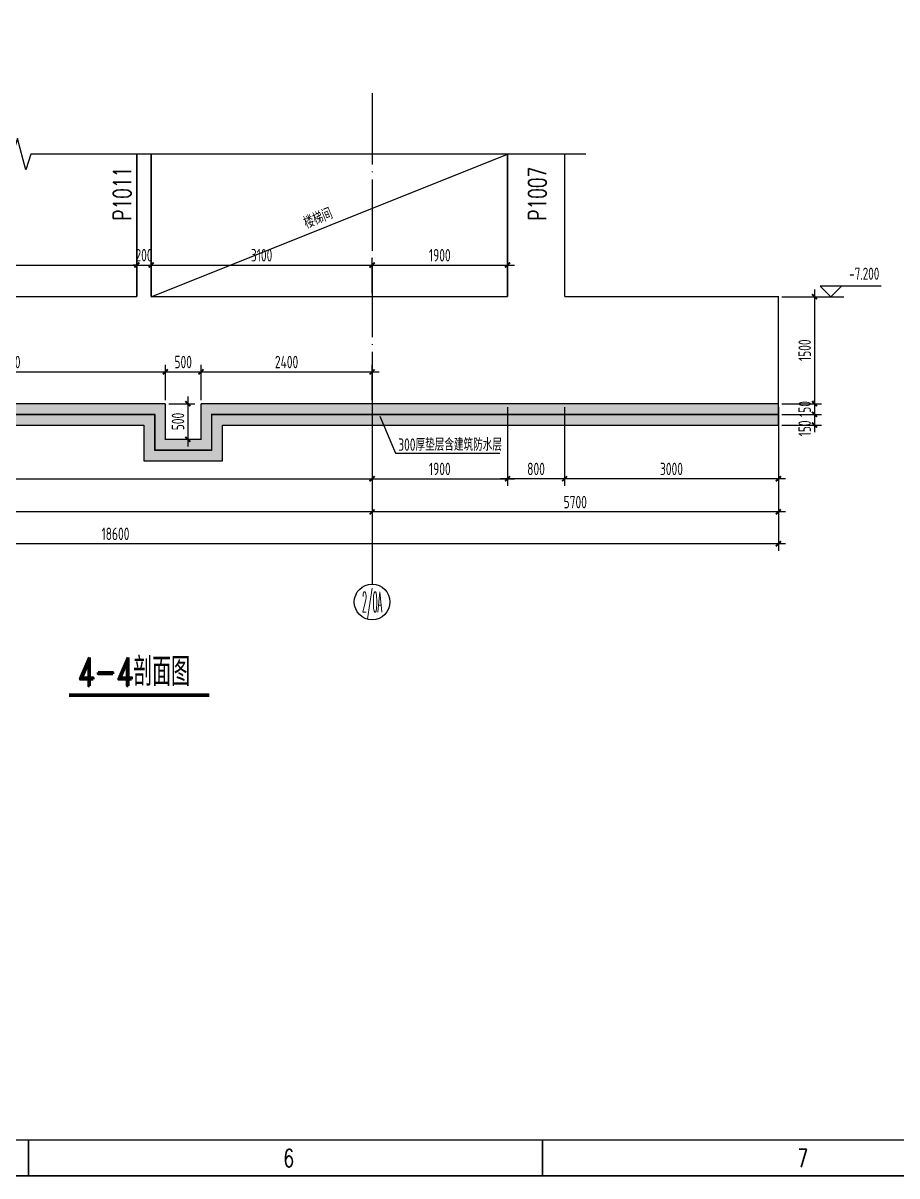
# Model space of a CAD drawing. Extents: x 214073 to 274589, y -287361 to -130190.
# Drawn here: x 252373 to 264633, y -287361 to -271193 of the extents above; entities that cross this region are included whole.
import ezdxf
from ezdxf.enums import TextEntityAlignment as Align

# ---------------------------------------------------------------- set-up
doc = ezdxf.new("R2010")
doc.units = 0
doc.header["$LTSCALE"] = 500
doc.header["$MEASUREMENT"] = 0
doc.linetypes.add('DOTE', pattern=[2.42, 2, -0.2, 0.02, -0.2])
doc.layers.get('0').update_dxf_attribs({"linetype": 'CONTINUOUS'})
doc.layers.get('Defpoints').update_dxf_attribs({"linetype": 'CONTINUOUS'})
for name, color, linetype in [('1_3PR_CIVI_D', 7, 'CONTINUOUS'), ('1_3PR_CIVI_E', 7, 'CONTINUOUS'), ('AXIS', 3, 'CONTINUOUS'), ('AXIS_TEXT', 7, 'CONTINUOUS'), ('PRDWWP_CenterLine', 7, 'CONTINUOUS'), ('THIN', 7, 'CONTINUOUS'), ('二次浇筑', 4, 'CONTINUOUS'), ('垫层', 7, 'CONTINUOUS')]:
    doc.layers.add(name, color=color, linetype=linetype)
doc.layers.add('_TSZ_PLOT_MARK', color=1, linetype='CONTINUOUS', plot=False)
doc.styles.add('_TCH_AXIS', font='complex_.ttf', dxfattribs={"bigfont": 'GBCBIG'})
doc.styles.add('COMPLEX', font='COMPLEX')
doc.styles.add('HZ', font='romans.shx', dxfattribs={"width": 0.7, "bigfont": 'hz.shx'})
doc.styles.add('romand', font='romand.shx', dxfattribs={"width": 0.7, "height": 200, "bigfont": 'OCHINESE.shx'})
doc.styles.add('TSSD_Label', font='Tssdeng.shx', dxfattribs={"width": 0.7, "bigfont": 'hztxt.shx'})
doc.styles.add('TSSD_Rein', font='Tssdeng.shx', dxfattribs={"width": 0.7, "bigfont": 'hztxt.shx'})
doc.dimstyles.new('_TCH_ARCH&&100', dxfattribs={"dimtxt": 175, "dimasz": 50, "dimexe": 100, "dimexo": 50, "dimgap": 50, "dimtad": 1, "dimdec": 0, "dimtxsty": 'TSSD_Rein', "dimblk": 'ARCHTICK', "dimcen": 2.5, "dimdle": 100, "dimclrd": 3, "dimclrt": 7, "dimazin": 2, "dimtfac": 1, "dimtdec": 0, "dimtix": 1, "dimtmove": 2, "dimatfit": 3, "dimarcsym": 0})

# ---------------------------------------------------------------- blocks, each defined once
blk = doc.blocks.new('_AXISO')
blk.add_circle((0, 0), 0.5)
at = {"layer": 'AXIS_TEXT', "style": 'COMPLEX', "width": 1.041667}
blk.add_attdef('A', text='', height=0.56, dxfattribs=at).set_placement((-0.25, -0.28), (0.25, -0.28), align=Align.FIT)
blk = doc.blocks.new('_ArchTick')
at = {"color": 0, "const_width": 0.5}
blk.add_lwpolyline([(-0.71, -0.71), (0.71, 0.71)], dxfattribs=at)
blk = doc.blocks.new('*D2621')
at = {"layer": '1_3PR_CIVI_E', "color": 0, "linetype": 'ByBlock', "lineweight": -2, "transparency": 16777216}
for p, q in [((244370, -276581), (244370, -278595)), ((262970, -276581), (262970, -278595))]:
    blk.add_line(p, q, dxfattribs=at)
at = {"layer": '1_3PR_CIVI_E', "color": 3, "linetype": 'ByBlock', "lineweight": -2, "transparency": 16777216}
blk.add_line((263070, -278495), (244270, -278495), dxfattribs=at)
at = {"layer": 'Defpoints', "color": 0, "linetype": 'ByBlock', "transparency": 16777216}
for p in [(244370, -276531), (262970, -276531), (244370, -278495)]:
    blk.add_point(p, dxfattribs=at)
at = {"layer": '1_3PR_CIVI_E', "color": 3, "linetype": 'ByBlock', "lineweight": -2, "transparency": 16777216, "xscale": 50, "yscale": 50, "zscale": 50, "rotation": 180}
blk.add_blockref('_ArchTick', (244370, -278495), dxfattribs=at)
at = {"layer": '1_3PR_CIVI_E', "color": 3, "linetype": 'ByBlock', "lineweight": -2, "transparency": 16777216, "xscale": 50, "yscale": 50, "zscale": 50}
blk.add_blockref('_ArchTick', (262970, -278495), dxfattribs=at)
at = {"layer": '1_3PR_CIVI_E', "color": 7, "linetype": 'ByBlock', "transparency": 16777216, "insert": (253670, -278357), "char_height": 175, "attachment_point": 5, "style": 'TSSD_Rein'}
blk.add_mtext('\\A1;18600', dxfattribs=at)
blk = doc.blocks.new('*D2622')
at = {"layer": '1_3PR_CIVI_E', "color": 0, "linetype": 'ByBlock', "lineweight": -2, "transparency": 16777216}
for p, q in [((244370, -276581), (244370, -278148)), ((257270, -276581), (257270, -278148))]:
    blk.add_line(p, q, dxfattribs=at)
at = {"layer": '1_3PR_CIVI_E', "color": 3, "linetype": 'ByBlock', "lineweight": -2, "transparency": 16777216}
blk.add_line((257370, -278048), (244270, -278048), dxfattribs=at)
at = {"layer": 'Defpoints', "color": 0, "linetype": 'ByBlock', "transparency": 16777216}
for p in [(244370, -276531), (257270, -276531), (244370, -278048)]:
    blk.add_point(p, dxfattribs=at)
at = {"layer": '1_3PR_CIVI_E', "color": 3, "linetype": 'ByBlock', "lineweight": -2, "transparency": 16777216, "xscale": 50, "yscale": 50, "zscale": 50}
for p, rotation in [((244370, -278048), 179.9999999999995), ((257270, -278048), 359.9999999999995)]:
    blk.add_blockref('_ArchTick', p, dxfattribs=dict(at, rotation=rotation))
at = {"layer": '1_3PR_CIVI_E', "color": 7, "linetype": 'ByBlock', "transparency": 16777216, "insert": (250820, -277911), "char_height": 175, "attachment_point": 5, "style": 'TSSD_Rein'}
blk.add_mtext('\\A1;12900', dxfattribs=at)
blk = doc.blocks.new('*D2624')
at = {"layer": '1_3PR_CIVI_E', "color": 0, "linetype": 'ByBlock', "lineweight": -2, "transparency": 16777216}
for p, q in [((245170, -276581), (245170, -277684)), ((257270, -276581), (257270, -277684))]:
    blk.add_line(p, q, dxfattribs=at)
at = {"layer": '1_3PR_CIVI_E', "color": 3, "linetype": 'ByBlock', "lineweight": -2, "transparency": 16777216}
blk.add_line((245070, -277584), (257370, -277584), dxfattribs=at)
at = {"layer": 'Defpoints', "color": 0, "linetype": 'ByBlock', "transparency": 16777216}
for p in [(245170, -276531, 0), (257270, -276531, 0), (257270, -277584)]:
    blk.add_point(p, dxfattribs=at)
at = {"layer": '1_3PR_CIVI_E', "color": 3, "linetype": 'ByBlock', "lineweight": -2, "transparency": 16777216, "xscale": 50, "yscale": 50, "zscale": 50, "rotation": 180}
blk.add_blockref('_ArchTick', (245170, -277584), dxfattribs=at)
at = {"layer": '1_3PR_CIVI_E', "color": 3, "linetype": 'ByBlock', "lineweight": -2, "transparency": 16777216, "xscale": 50, "yscale": 50, "zscale": 50}
blk.add_blockref('_ArchTick', (257270, -277584), dxfattribs=at)
at = {"layer": '1_3PR_CIVI_E', "color": 7, "linetype": 'ByBlock', "transparency": 16777216, "insert": (251220, -277446), "char_height": 175, "attachment_point": 5, "style": 'TSSD_Rein'}
blk.add_mtext('\\A1;12100', dxfattribs=at)
blk = doc.blocks.new('*D2625')
at = {"layer": '1_3PR_CIVI_E', "color": 0, "linetype": 'ByBlock', "lineweight": -2, "transparency": 16777216}
for p, q in [((257270, -276581), (257270, -277684)), ((259170, -276581), (259170, -277684))]:
    blk.add_line(p, q, dxfattribs=at)
at = {"layer": '1_3PR_CIVI_E', "color": 3, "linetype": 'ByBlock', "lineweight": -2, "transparency": 16777216}
blk.add_line((257170, -277584), (259270, -277584), dxfattribs=at)
at = {"layer": 'Defpoints', "color": 0, "linetype": 'ByBlock', "transparency": 16777216}
for p in [(257270, -276531, 0), (259170, -276531, 0), (259170, -277584)]:
    blk.add_point(p, dxfattribs=at)
at = {"layer": '1_3PR_CIVI_E', "color": 3, "linetype": 'ByBlock', "lineweight": -2, "transparency": 16777216, "xscale": 50, "yscale": 50, "zscale": 50, "rotation": 180}
blk.add_blockref('_ArchTick', (257270, -277584), dxfattribs=at)
at = {"layer": '1_3PR_CIVI_E', "color": 3, "linetype": 'ByBlock', "lineweight": -2, "transparency": 16777216, "xscale": 50, "yscale": 50, "zscale": 50}
blk.add_blockref('_ArchTick', (259170, -277584), dxfattribs=at)
at = {"layer": '1_3PR_CIVI_E', "color": 7, "linetype": 'ByBlock', "transparency": 16777216, "insert": (258220, -277446), "char_height": 175, "attachment_point": 5, "style": 'TSSD_Rein'}
blk.add_mtext('\\A1;1900', dxfattribs=at)
blk = doc.blocks.new('*D2626')
at = {"layer": '1_3PR_CIVI_E', "color": 0, "linetype": 'ByBlock', "lineweight": -2, "transparency": 16777216}
for p, q in [((259170, -276581), (259170, -277684)), ((259970, -276581), (259970, -277684))]:
    blk.add_line(p, q, dxfattribs=at)
at = {"layer": '1_3PR_CIVI_E', "color": 3, "linetype": 'ByBlock', "lineweight": -2, "transparency": 16777216}
blk.add_line((260070, -277584), (259070, -277584), dxfattribs=at)
at = {"layer": 'Defpoints', "color": 0, "linetype": 'ByBlock', "transparency": 16777216}
for p in [(259170, -276531, 0), (259970, -276531, 0), (259170, -277584)]:
    blk.add_point(p, dxfattribs=at)
at = {"layer": '1_3PR_CIVI_E', "color": 3, "linetype": 'ByBlock', "lineweight": -2, "transparency": 16777216, "xscale": 50, "yscale": 50, "zscale": 50, "rotation": 180}
blk.add_blockref('_ArchTick', (259170, -277584), dxfattribs=at)
at = {"layer": '1_3PR_CIVI_E', "color": 3, "linetype": 'ByBlock', "lineweight": -2, "transparency": 16777216, "xscale": 50, "yscale": 50, "zscale": 50}
blk.add_blockref('_ArchTick', (259970, -277584), dxfattribs=at)
at = {"layer": '1_3PR_CIVI_E', "color": 7, "linetype": 'ByBlock', "transparency": 16777216, "insert": (259570, -277446), "char_height": 175, "attachment_point": 5, "style": 'TSSD_Rein'}
blk.add_mtext('\\A1;800', dxfattribs=at)
blk = doc.blocks.new('*D2627')
at = {"layer": '1_3PR_CIVI_E', "color": 0, "linetype": 'ByBlock', "lineweight": -2, "transparency": 16777216}
for p, q in [((259970, -276581), (259970, -277684)), ((262970, -276581), (262970, -277684))]:
    blk.add_line(p, q, dxfattribs=at)
at = {"layer": '1_3PR_CIVI_E', "color": 3, "linetype": 'ByBlock', "lineweight": -2, "transparency": 16777216}
blk.add_line((263070, -277584), (259870, -277584), dxfattribs=at)
at = {"layer": 'Defpoints', "color": 0, "linetype": 'ByBlock', "transparency": 16777216}
for p in [(259970, -276531, 0), (262970, -276531, 0), (259970, -277584)]:
    blk.add_point(p, dxfattribs=at)
at = {"layer": '1_3PR_CIVI_E', "color": 3, "linetype": 'ByBlock', "lineweight": -2, "transparency": 16777216, "xscale": 50, "yscale": 50, "zscale": 50, "rotation": 180}
blk.add_blockref('_ArchTick', (259970, -277584), dxfattribs=at)
at = {"layer": '1_3PR_CIVI_E', "color": 3, "linetype": 'ByBlock', "lineweight": -2, "transparency": 16777216, "xscale": 50, "yscale": 50, "zscale": 50}
blk.add_blockref('_ArchTick', (262970, -277584), dxfattribs=at)
at = {"layer": '1_3PR_CIVI_E', "color": 7, "linetype": 'ByBlock', "transparency": 16777216, "insert": (261470, -277446), "char_height": 175, "attachment_point": 5, "style": 'TSSD_Rein'}
blk.add_mtext('\\A1;3000', dxfattribs=at)
blk = doc.blocks.new('*D2628')
at = {"layer": '1_3PR_CIVI_E', "color": 0, "linetype": 'ByBlock', "lineweight": -2, "transparency": 16777216}
for p, q in [((257270, -276581), (257270, -278148)), ((262970, -276581), (262970, -278148))]:
    blk.add_line(p, q, dxfattribs=at)
at = {"layer": '1_3PR_CIVI_E', "color": 3, "linetype": 'ByBlock', "lineweight": -2, "transparency": 16777216}
blk.add_line((263070, -278048), (257170, -278048), dxfattribs=at)
at = {"layer": 'Defpoints', "color": 0, "linetype": 'ByBlock', "transparency": 16777216}
for p in [(257270, -276531), (262970, -276531), (257270, -278048)]:
    blk.add_point(p, dxfattribs=at)
at = {"layer": '1_3PR_CIVI_E', "color": 3, "linetype": 'ByBlock', "lineweight": -2, "transparency": 16777216, "xscale": 50, "yscale": 50, "zscale": 50, "rotation": 180}
blk.add_blockref('_ArchTick', (257270, -278048), dxfattribs=at)
at = {"layer": '1_3PR_CIVI_E', "color": 3, "linetype": 'ByBlock', "lineweight": -2, "transparency": 16777216, "xscale": 50, "yscale": 50, "zscale": 50}
blk.add_blockref('_ArchTick', (262970, -278048), dxfattribs=at)
at = {"layer": '1_3PR_CIVI_E', "color": 7, "linetype": 'ByBlock', "transparency": 16777216, "insert": (260120, -277911), "char_height": 175, "attachment_point": 5, "style": 'TSSD_Rein'}
blk.add_mtext('\\A1;5700', dxfattribs=at)
blk = doc.blocks.new('*D2629')
at = {"layer": '1_3PR_CIVI_E', "color": 0, "linetype": 'ByBlock', "lineweight": -2, "transparency": 16777216}
for p, q in [((254170, -274981), (254170, -274487)), ((257270, -274981), (257270, -274487))]:
    blk.add_line(p, q, dxfattribs=at)
at = {"layer": '1_3PR_CIVI_E', "color": 3, "linetype": 'ByBlock', "lineweight": -2, "transparency": 16777216}
blk.add_line((254070, -274587), (257370, -274587), dxfattribs=at)
at = {"layer": 'Defpoints', "color": 0, "linetype": 'ByBlock', "transparency": 16777216}
for p in [(257270, -274587), (254170, -275031), (257270, -275031)]:
    blk.add_point(p, dxfattribs=at)
at = {"layer": '1_3PR_CIVI_E', "color": 3, "linetype": 'ByBlock', "lineweight": -2, "transparency": 16777216, "xscale": 50, "yscale": 50, "zscale": 50, "rotation": 180}
blk.add_blockref('_ArchTick', (254170, -274587), dxfattribs=at)
at = {"layer": '1_3PR_CIVI_E', "color": 3, "linetype": 'ByBlock', "lineweight": -2, "transparency": 16777216, "xscale": 50, "yscale": 50, "zscale": 50}
blk.add_blockref('_ArchTick', (257270, -274587), dxfattribs=at)
at = {"layer": '1_3PR_CIVI_E', "color": 7, "linetype": 'ByBlock', "transparency": 16777216, "insert": (255720, -274449), "char_height": 175, "attachment_point": 5, "style": 'TSSD_Rein'}
blk.add_mtext('\\A1;3100', dxfattribs=at)
blk = doc.blocks.new('*D2630')
at = {"layer": '1_3PR_CIVI_E', "color": 0, "linetype": 'ByBlock', "lineweight": -2, "transparency": 16777216}
for p, q in [((257270, -274981), (257270, -274487)), ((259170, -274981), (259170, -274487))]:
    blk.add_line(p, q, dxfattribs=at)
at = {"layer": '1_3PR_CIVI_E', "color": 3, "linetype": 'ByBlock', "lineweight": -2, "transparency": 16777216}
blk.add_line((257170, -274587), (259270, -274587), dxfattribs=at)
at = {"layer": 'Defpoints', "color": 0, "linetype": 'ByBlock', "transparency": 16777216}
for p in [(259170, -274587), (257270, -275031), (259170, -275031)]:
    blk.add_point(p, dxfattribs=at)
at = {"layer": '1_3PR_CIVI_E', "color": 3, "linetype": 'ByBlock', "lineweight": -2, "transparency": 16777216, "xscale": 50, "yscale": 50, "zscale": 50, "rotation": 180}
blk.add_blockref('_ArchTick', (257270, -274587), dxfattribs=at)
at = {"layer": '1_3PR_CIVI_E', "color": 3, "linetype": 'ByBlock', "lineweight": -2, "transparency": 16777216, "xscale": 50, "yscale": 50, "zscale": 50}
blk.add_blockref('_ArchTick', (259170, -274587), dxfattribs=at)
at = {"layer": '1_3PR_CIVI_E', "color": 7, "linetype": 'ByBlock', "transparency": 16777216, "insert": (258220, -274449), "char_height": 175, "attachment_point": 5, "style": 'TSSD_Rein'}
blk.add_mtext('\\A1;1900', dxfattribs=at)
blk = doc.blocks.new('*D2631')
at = {"layer": '1_3PR_CIVI_E', "color": 0, "linetype": 'ByBlock', "lineweight": -2, "transparency": 16777216}
for p, q in [((253970, -274981), (253970, -274487)), ((254170, -274981), (254170, -274487))]:
    blk.add_line(p, q, dxfattribs=at)
at = {"layer": '1_3PR_CIVI_E', "color": 3, "linetype": 'ByBlock', "lineweight": -2, "transparency": 16777216}
for p, q in [((253970, -274587), (253920, -274587)), ((253970, -274587), (254170, -274587)), ((254170, -274587), (254220, -274587))]:
    blk.add_line(p, q, dxfattribs=at)
at = {"layer": 'Defpoints', "color": 0, "linetype": 'ByBlock', "transparency": 16777216}
for p in [(254170, -274587), (253970, -275031), (254170, -275031)]:
    blk.add_point(p, dxfattribs=at)
at = {"layer": '1_3PR_CIVI_E', "color": 3, "linetype": 'ByBlock', "lineweight": -2, "transparency": 16777216, "xscale": 50, "yscale": 50, "zscale": 50}
blk.add_blockref('_ArchTick', (253970, -274587), dxfattribs=at)
at = {"layer": '1_3PR_CIVI_E', "color": 3, "linetype": 'ByBlock', "lineweight": -2, "transparency": 16777216, "xscale": 50, "yscale": 50, "zscale": 50, "rotation": 180}
blk.add_blockref('_ArchTick', (254170, -274587), dxfattribs=at)
at = {"layer": '1_3PR_CIVI_E', "color": 7, "linetype": 'ByBlock', "transparency": 16777216, "insert": (254070, -274449), "char_height": 175, "attachment_point": 5, "style": 'TSSD_Rein'}
blk.add_mtext('\\A1;200', dxfattribs=at)
blk = doc.blocks.new('*D2632')
at = {"layer": '1_3PR_CIVI_E', "color": 0, "linetype": 'ByBlock', "lineweight": -2, "transparency": 16777216}
for p, q in [((245170, -274981), (245170, -274487)), ((253970, -274981), (253970, -274487))]:
    blk.add_line(p, q, dxfattribs=at)
at = {"layer": '1_3PR_CIVI_E', "color": 3, "linetype": 'ByBlock', "lineweight": -2, "transparency": 16777216}
blk.add_line((245070, -274587), (254070, -274587), dxfattribs=at)
at = {"layer": 'Defpoints', "color": 0, "linetype": 'ByBlock', "transparency": 16777216}
for p in [(253970, -274587), (245170, -275031), (253970, -275031)]:
    blk.add_point(p, dxfattribs=at)
at = {"layer": '1_3PR_CIVI_E', "color": 3, "linetype": 'ByBlock', "lineweight": -2, "transparency": 16777216, "xscale": 50, "yscale": 50, "zscale": 50, "rotation": 180}
blk.add_blockref('_ArchTick', (245170, -274587), dxfattribs=at)
at = {"layer": '1_3PR_CIVI_E', "color": 3, "linetype": 'ByBlock', "lineweight": -2, "transparency": 16777216, "xscale": 50, "yscale": 50, "zscale": 50}
blk.add_blockref('_ArchTick', (253970, -274587), dxfattribs=at)
at = {"layer": '1_3PR_CIVI_E', "color": 7, "linetype": 'ByBlock', "transparency": 16777216, "insert": (249570, -274449), "char_height": 175, "attachment_point": 5, "style": 'TSSD_Rein'}
blk.add_mtext('\\A1;8800', dxfattribs=at)
blk = doc.blocks.new('*D2636')
at = {"layer": '1_3PR_CIVI_E', "color": 3, "linetype": 'ByBlock', "lineweight": -2, "transparency": 16777216}
blk.add_line((263477, -274931), (263477, -276631), dxfattribs=at)
at = {"layer": '1_3PR_CIVI_E', "color": 0, "linetype": 'ByBlock', "lineweight": -2, "transparency": 16777216}
for p, q in [((263020, -275031), (263577, -275031)), ((263020, -276531), (263577, -276531))]:
    blk.add_line(p, q, dxfattribs=at)
at = {"layer": 'Defpoints', "color": 0, "linetype": 'ByBlock', "transparency": 16777216}
for p in [(262970, -275031), (262970, -276531), (263477, -276531)]:
    blk.add_point(p, dxfattribs=at)
at = {"layer": '1_3PR_CIVI_E', "color": 3, "linetype": 'ByBlock', "lineweight": -2, "transparency": 16777216, "xscale": 50, "yscale": 50, "zscale": 50}
for p, rotation in [((263477, -275031), 90), ((263477, -276531), 270)]:
    blk.add_blockref('_ArchTick', p, dxfattribs=dict(at, rotation=rotation))
at = {"layer": '1_3PR_CIVI_E', "color": 7, "linetype": 'ByBlock', "transparency": 16777216, "insert": (263339, -275781), "char_height": 175, "attachment_point": 5, "rotation": 90, "style": 'TSSD_Rein'}
blk.add_mtext('\\A1;1500', dxfattribs=at)
blk = doc.blocks.new('*D2637')
at = {"layer": '1_3PR_CIVI_E', "color": 0, "linetype": 'ByBlock', "lineweight": -2, "transparency": 16777216}
for p, q in [((263020, -276531), (263577, -276531)), ((263020, -276681), (263577, -276681))]:
    blk.add_line(p, q, dxfattribs=at)
at = {"layer": '1_3PR_CIVI_E', "color": 3, "linetype": 'ByBlock', "lineweight": -2, "transparency": 16777216}
for p, q in [((263477, -276531), (263477, -276481)), ((263477, -276531), (263477, -276681)), ((263477, -276681), (263477, -276731))]:
    blk.add_line(p, q, dxfattribs=at)
at = {"layer": 'Defpoints', "color": 0, "linetype": 'ByBlock', "transparency": 16777216}
for p in [(262970, -276531), (262970, -276681), (263477, -276681)]:
    blk.add_point(p, dxfattribs=at)
at = {"layer": '1_3PR_CIVI_E', "color": 3, "linetype": 'ByBlock', "lineweight": -2, "transparency": 16777216, "xscale": 50, "yscale": 50, "zscale": 50}
for p, rotation in [((263477, -276531), 270), ((263477, -276681), 90)]:
    blk.add_blockref('_ArchTick', p, dxfattribs=dict(at, rotation=rotation))
at = {"layer": '1_3PR_CIVI_E', "color": 7, "linetype": 'ByBlock', "transparency": 16777216, "insert": (263339, -276606), "char_height": 175, "attachment_point": 5, "rotation": 90, "style": 'TSSD_Rein'}
blk.add_mtext('\\A1;150', dxfattribs=at)
blk = doc.blocks.new('*D2638')
at = {"layer": '1_3PR_CIVI_E', "color": 3, "linetype": 'ByBlock', "lineweight": -2, "transparency": 16777216}
blk.add_line((263477, -276581), (263477, -276931), dxfattribs=at)
at = {"layer": '1_3PR_CIVI_E', "color": 0, "linetype": 'ByBlock', "lineweight": -2, "transparency": 16777216}
for p, q in [((263020, -276681), (263577, -276681)), ((263020, -276831), (263577, -276831))]:
    blk.add_line(p, q, dxfattribs=at)
at = {"layer": 'Defpoints', "color": 0, "linetype": 'ByBlock', "transparency": 16777216}
for p in [(262970, -276681), (262970, -276831), (263477, -276831)]:
    blk.add_point(p, dxfattribs=at)
at = {"layer": '1_3PR_CIVI_E', "color": 3, "linetype": 'ByBlock', "lineweight": -2, "transparency": 16777216, "xscale": 50, "yscale": 50, "zscale": 50}
for p, rotation in [((263477, -276681), 90), ((263477, -276831), 270)]:
    blk.add_blockref('_ArchTick', p, dxfattribs=dict(at, rotation=rotation))
at = {"layer": '1_3PR_CIVI_E', "color": 7, "linetype": 'ByBlock', "transparency": 16777216, "insert": (263339, -276877), "char_height": 175, "attachment_point": 5, "rotation": 90, "style": 'TSSD_Rein'}
blk.add_mtext('\\A1;150', dxfattribs=at)
blk = doc.blocks.new('*D2711')
at = {"layer": '1_3PR_CIVI_E', "color": 0, "linetype": 'ByBlock', "lineweight": -2, "transparency": 16777216}
for p, q in [((254370, -276481), (254370, -275985)), ((254870, -276481), (254870, -275985))]:
    blk.add_line(p, q, dxfattribs=at)
at = {"layer": '1_3PR_CIVI_E', "color": 3, "linetype": 'ByBlock', "lineweight": -2, "transparency": 16777216}
blk.add_line((254270, -276085), (254970, -276085), dxfattribs=at)
at = {"layer": 'Defpoints', "color": 0, "linetype": 'ByBlock', "transparency": 16777216}
for p in [(254870, -276085), (254370, -276531), (254870, -276531)]:
    blk.add_point(p, dxfattribs=at)
at = {"layer": '1_3PR_CIVI_E', "color": 3, "linetype": 'ByBlock', "lineweight": -2, "transparency": 16777216, "xscale": 50, "yscale": 50, "zscale": 50, "rotation": 180}
blk.add_blockref('_ArchTick', (254370, -276085), dxfattribs=at)
at = {"layer": '1_3PR_CIVI_E', "color": 3, "linetype": 'ByBlock', "lineweight": -2, "transparency": 16777216, "xscale": 50, "yscale": 50, "zscale": 50}
blk.add_blockref('_ArchTick', (254870, -276085), dxfattribs=at)
at = {"layer": '1_3PR_CIVI_E', "color": 7, "linetype": 'ByBlock', "transparency": 16777216, "insert": (254620, -275947), "char_height": 175, "attachment_point": 5, "style": 'TSSD_Rein'}
blk.add_mtext('\\A1;500', dxfattribs=at)
blk = doc.blocks.new('*D2712')
at = {"layer": '1_3PR_CIVI_E', "color": 0, "linetype": 'ByBlock', "lineweight": -2, "transparency": 16777216}
for p, q in [((249970, -276481), (249970, -275985)), ((254370, -276481), (254370, -275985))]:
    blk.add_line(p, q, dxfattribs=at)
at = {"layer": '1_3PR_CIVI_E', "color": 3, "linetype": 'ByBlock', "lineweight": -2, "transparency": 16777216}
blk.add_line((249870, -276085), (254470, -276085), dxfattribs=at)
at = {"layer": 'Defpoints', "color": 0, "linetype": 'ByBlock', "transparency": 16777216}
for p in [(254370, -276085), (249970, -276531), (254370, -276531)]:
    blk.add_point(p, dxfattribs=at)
at = {"layer": '1_3PR_CIVI_E', "color": 3, "linetype": 'ByBlock', "lineweight": -2, "transparency": 16777216, "xscale": 50, "yscale": 50, "zscale": 50, "rotation": 180}
blk.add_blockref('_ArchTick', (249970, -276085), dxfattribs=at)
at = {"layer": '1_3PR_CIVI_E', "color": 3, "linetype": 'ByBlock', "lineweight": -2, "transparency": 16777216, "xscale": 50, "yscale": 50, "zscale": 50}
blk.add_blockref('_ArchTick', (254370, -276085), dxfattribs=at)
at = {"layer": '1_3PR_CIVI_E', "color": 7, "linetype": 'ByBlock', "transparency": 16777216, "insert": (252170, -275947), "char_height": 175, "attachment_point": 5, "style": 'TSSD_Rein'}
blk.add_mtext('\\A1;4400', dxfattribs=at)
blk = doc.blocks.new('*D2713')
at = {"layer": '1_3PR_CIVI_E', "color": 3, "linetype": 'ByBlock', "lineweight": -2, "transparency": 16777216}
blk.add_line((254684, -276431), (254684, -277131), dxfattribs=at)
at = {"layer": '1_3PR_CIVI_E', "color": 0, "linetype": 'ByBlock', "lineweight": -2, "transparency": 16777216}
for p, q in [((254420, -276531), (254784, -276531)), ((254420, -277031), (254784, -277031))]:
    blk.add_line(p, q, dxfattribs=at)
at = {"layer": 'Defpoints', "color": 0, "linetype": 'ByBlock', "transparency": 16777216}
for p in [(254370, -276531), (254370, -277031), (254684, -277031)]:
    blk.add_point(p, dxfattribs=at)
at = {"layer": '1_3PR_CIVI_E', "color": 3, "linetype": 'ByBlock', "lineweight": -2, "transparency": 16777216, "xscale": 50, "yscale": 50, "zscale": 50}
for p, rotation in [((254684, -276531), 90), ((254684, -277031), 270)]:
    blk.add_blockref('_ArchTick', p, dxfattribs=dict(at, rotation=rotation))
at = {"layer": '1_3PR_CIVI_E', "color": 7, "linetype": 'ByBlock', "transparency": 16777216, "insert": (254547, -276781), "char_height": 175, "attachment_point": 5, "rotation": 90, "style": 'TSSD_Rein'}
blk.add_mtext('\\A1;500', dxfattribs=at)
blk = doc.blocks.new('*D2717')
at = {"layer": '1_3PR_CIVI_E', "color": 0, "linetype": 'ByBlock', "lineweight": -2, "transparency": 16777216}
for p, q in [((254870, -276481), (254870, -275985)), ((257270, -276481), (257270, -275985))]:
    blk.add_line(p, q, dxfattribs=at)
at = {"layer": '1_3PR_CIVI_E', "color": 3, "linetype": 'ByBlock', "lineweight": -2, "transparency": 16777216}
blk.add_line((254770, -276085), (257370, -276085), dxfattribs=at)
at = {"layer": 'Defpoints', "color": 0, "linetype": 'ByBlock', "transparency": 16777216}
for p in [(257270, -276085), (254870, -276531), (257270, -276531)]:
    blk.add_point(p, dxfattribs=at)
at = {"layer": '1_3PR_CIVI_E', "color": 3, "linetype": 'ByBlock', "lineweight": -2, "transparency": 16777216, "xscale": 50, "yscale": 50, "zscale": 50, "rotation": 180}
blk.add_blockref('_ArchTick', (254870, -276085), dxfattribs=at)
at = {"layer": '1_3PR_CIVI_E', "color": 3, "linetype": 'ByBlock', "lineweight": -2, "transparency": 16777216, "xscale": 50, "yscale": 50, "zscale": 50}
blk.add_blockref('_ArchTick', (257270, -276085), dxfattribs=at)
at = {"layer": '1_3PR_CIVI_E', "color": 7, "linetype": 'ByBlock', "transparency": 16777216, "insert": (256070, -275947), "char_height": 175, "attachment_point": 5, "style": 'TSSD_Rein'}
blk.add_mtext('\\A1;2400', dxfattribs=at)

msp = doc.modelspace()

# ---------------------------------------------------------------- hatches: boundary and pattern name
at = {"layer": '垫层'}
h = msp.add_hatch(dxfattribs=at)
h.set_pattern_fill('AR-CONC', color=256, scale=50, style=0)
h.set_pattern_definition([(50, (83916.93, 15417.92), (358.6301, -31.37607), [37.5, -412.5]), (355, (83916.93, 15417.9), (-69.37567, 376.09607), [30, -330]), (100.4514, (83946.82, 15415.3), (289.2547, 344.71977), [31.8701, -350.57106]), (46.1842, (83916.93, 15517.9), (533.6205, -82.7595), [56.25, -618.75]), (96.6356, (83961.4, 15511), (467.33135, 487.0589), [47.80514, -525.8565]), (351.1842, (83916.93, 15517.9), (467.331, 487.0593), [45, -495]), (21, (83966.93, 15492.92), (298.45353, -201.30945), [37.5, -412.5]), (326, (83966.93, 15492.9), (121.65767, 362.57502), [30, -330]), (71.4514, (83991.8, 15476.14), (420.1113, 161.26525), [31.8701, -350.57106]), (37.5, (83916.93, 15417.92), (6.07993, 166.446927), [0, -326, 0, -335, 0, -331.25]), (7.5, (83916.93, 15417.92), (131.53477, 197.20586), [0, -191, 0, -318.5, 0, -126.25]), (327.5, (83805.43, 15417.92), (266.91122, -11.277436), [0, -125, 0, -390, 0, -517.5]), (317.5, (83755.43, 15417.92), (291.59308, 50.05249), [0, -162.5, 0, -259, 0, -367.5])])
h.paths.add_polyline_path([(249470.1, -276531.2), (244370.1, -276531.2), (244370.1, -276831.2), (249170.1, -276831.2), (249170.1, -277331.2), (250270.1, -277331.2), (250270.1, -276831.2), (254070.1, -276831.2), (254070.1, -277331.2), (255170.1, -277331.2), (255170.1, -276831.2), (262970.1, -276831.2), (262970.1, -276531.2), (254870.1, -276531.2), (254870.1, -277031.2), (254370.1, -277031.2), (254370.1, -276531.2), (249970.1, -276531.2), (249970.1, -277031.2), (249470.1, -277031.2)])

# ---------------------------------------------------------------- linework, layer by layer
msp.add_lwpolyline([(216389.2, -245811.2), (274085.2, -245811.2), (274085.2, -286861.2), (216389.2, -286861.2)], close=True)
at = {"flags": 128}
for points in [[(252449.2, -287361.2), (252449.2, -286861.2)], [(259661.2, -287361.2), (259661.2, -286861.2)]]:
    msp.add_lwpolyline(points, dxfattribs=at)
at = {"color": 4, "flags": 128}
for points in [[(252449.2, -286861.2), (252449.2, -287361.2)], [(259661.2, -286861.2), (259661.2, -287361.2)], [(274589.2, -287361.2), (215139.2, -287361.2)]]:
    msp.add_lwpolyline(points, dxfattribs=at)
at = {"layer": '1_3PR_CIVI_D', "color": 1, "const_width": 20}
for points in [[(253970.1, -273031.2), (253970.1, -275031.2)], [(254170.1, -273031.2), (254170.1, -275031.2)], [(259170.1, -273031.2), (259170.1, -275031.2)], [(259970.1, -275031.2), (259970.1, -273031.2)], [(253970.1, -275031.2), (245170.1, -275031.2)], [(259170.1, -275031.2), (254170.1, -275031.2)], [(259970.1, -275031.2), (262970.1, -275031.2), (262970.1, -276531.2)], [(254370.1, -276531.2), (249970.1, -276531.2)], [(254370.1, -276531.2), (254370.1, -277031.2), (254870.1, -277031.2), (254870.1, -276531.2)], [(262970.1, -276531.2), (254870.1, -276531.2)]]:
    msp.add_lwpolyline(points, dxfattribs=at)
at = {"layer": '1_3PR_CIVI_E', "color": 6, "linetype": 'DOTE'}
msp.add_line((257270.1, -272176.1), (257270.1, -276531.2, 0), dxfattribs=at)
at = {"layer": '1_3PR_CIVI_E', "color": 0, "linetype": 'ByBlock'}
for p, q in [((254170.1, -275031.2), (259170.1, -273031.2)), ((263706.3, -275031.2), (263556.3, -274881.2)), ((264411.3, -274881.2), (263556.3, -274881.2)), ((263706.3, -275031.2), (263856.3, -274881.2)), ((263524.1, -275031.2), (263888.5, -275031.2))]:
    msp.add_line(p, q, dxfattribs=at)
at = {"layer": '1_3PR_CIVI_E', "color": 0}
msp.add_lwpolyline([(260270.1, -273031.2), (252483.9, -273031.2), (252413.9, -273251.2), (252293.9, -272811.2), (252223.9, -273031.2), (243237.1, -273031.2)], dxfattribs=at)
at = {"layer": '1_3PR_CIVI_E', "color": 1, "linetype": 'ByBlock', "const_width": 50}
msp.add_lwpolyline([(253016.5, -280618.5), (254988.8, -280618.5)], dxfattribs=at)
at = {"layer": '_TSZ_PLOT_MARK'}
msp.add_lwpolyline([(215139.2, -287361.2), (274589.2, -287361.2), (274589.2, -245311.2), (215139.2, -245311.2)], close=True, dxfattribs=at)
msp.add_lwpolyline([(215139.2, -287361.2), (274589.2, -287361.2), (274589.2, -245311.2), (215139.2, -245311.2)], close=True, dxfattribs=at)
msp.add_lwpolyline([(215139.2, -287361.2), (274589.2, -287361.2), (274589.2, -245311.2), (215139.2, -245311.2)], close=True, dxfattribs=at)
at = {"layer": 'AXIS'}
msp.add_line((257270.1, -276531.2), (257270.1, -279061.5), dxfattribs=at)
at = {"layer": 'PRDWWP_CenterLine', "color": 2}
msp.add_lwpolyline([(215139.2, -245311.2), (274589.2, -245311.2), (274589.2, -287361.2), (215139.2, -287361.2)], close=True, dxfattribs=at)
at = {"layer": '二次浇筑'}
for p, q in [((257376.9, -276708), (257597.1, -277226.5)), ((257597.1, -277226.5), (259062.2, -277226.5))]:
    msp.add_line(p, q, dxfattribs=at)
at = {"layer": '垫层'}
for p, q in [((262970.1, -276831.2), (262970.1, -276531.2)), ((250120.1, -276681.2), (254220.1, -276681.2)), ((255020.1, -276681.2), (262970.1, -276681.2)), ((250270.1, -276831.2), (254070.1, -276831.2)), ((255170.1, -276831.2), (262970.1, -276831.2))]:
    msp.add_line(p, q, dxfattribs=at)
at = {"layer": '垫层', "const_width": 20}
msp.add_lwpolyline([(244370.1, -276681.2), (249320.1, -276681.2), (249320.1, -277181.2), (250120.1, -277181.2), (250120.1, -276681.2), (254220.1, -276681.2), (254220.1, -277181.2), (255020.1, -277181.2), (255020.1, -276681.2), (262970.1, -276681.2)], dxfattribs=at)
at = {"layer": '垫层'}
for points in [[(254220.1, -276681.2), (254220.1, -277181.2), (255020.1, -277181.2), (255020.1, -276681.2)], [(254070.1, -276831.2), (254070.1, -277331.2), (255170.1, -277331.2), (255170.1, -276831.2)]]:
    msp.add_lwpolyline(points, dxfattribs=at)

# ---------------------------------------------------------------- block references
at = {"layer": 'AXIS'}
ref = msp.add_blockref('_AXISO', (257270.1, -279311.5), dxfattribs=dict(at, xscale=500, yscale=500, zscale=500))
ref.add_attrib('A', '2/0A', dxfattribs={"layer": 'AXIS_TEXT', "height": 282.84, "style": '_TCH_AXIS', "width": 0.252961}).set_placement((257128.7, -279452.9), (257411.5, -279452.9), align=Align.FIT)

# ---------------------------------------------------------------- texts
at = {"color": 0, "style": 'HZ', "width": 0.7}
for s, p in [('6', (256025.9, -287236.2)), ('7', (263237.9, -287236.2))]:
    msp.add_text(s, height=250, dxfattribs=at).set_placement(p)
at = {"layer": '1_3PR_CIVI_E', "color": 7, "style": 'romand', "width": 0.7}
for s, p in [('P1007', (259712.7, -273965.9)), ('P1011', (253889.7, -273965.9))]:
    msp.add_text(s, height=250, rotation=90, dxfattribs=at).set_placement(p)
at = {"layer": '1_3PR_CIVI_E', "color": 0, "linetype": 'ByBlock', "style": 'TSSD_Label', "width": 0.7}
msp.add_text('楼梯间', height=170, rotation=22.52561, dxfattribs=at).set_placement((256752.3, -273974.9), align=Align.BOTTOM_RIGHT)
msp.add_text('-7.200', height=170, dxfattribs=at).set_placement((264385.9, -274844.1), align=Align.BOTTOM_RIGHT)
at = {"layer": '1_3PR_CIVI_E', "color": 7, "style": 'romand', "width": 0.7}
msp.add_text('4-4剖面图', height=400, dxfattribs=at).set_placement((253138.9, -280489.7))
at = {"layer": 'THIN', "style": 'TSSD_Label', "width": 0.7}
msp.add_text('300厚垫层含建筑防水层', height=175, dxfattribs=at).set_placement((257636.6, -277192.4))

# ---------------------------------------------------------------- dimensions: what is measured, and where the dimension line sits
at = {"layer": '1_3PR_CIVI_E', "color": 3, "linetype": 'ByBlock'}
for base, p1, p2, picture, middle in [((253970.1, -274587), (245170.1, -275031.2), (253970.1, -275031.2), '*D2632', (249570.1, -274449.5)), ((254170.1, -274587), (253970.1, -275031.2), (254170.1, -275031.2), '*D2631', (254070.1, -274449.5)), ((257270.1, -274587), (254170.1, -275031.2), (257270.1, -275031.2), '*D2629', (255720.1, -274449.5)), ((259170.1, -274587), (257270.1, -275031.2), (259170.1, -275031.2), '*D2630', (258220.1, -274449.5)), ((254370.1, -276084.7), (249970.1, -276531.2), (254370.1, -276531.2), '*D2712', (252170.1, -275947.2)), ((254870.1, -276084.7), (254370.1, -276531.2), (254870.1, -276531.2), '*D2711', (254620.1, -275947.2)), ((257270.1, -276084.7), (254870.1, -276531.2), (257270.1, -276531.2), '*D2717', (256070.1, -275947.2))]:
    dim = msp.add_linear_dim(base=base, p1=p1, p2=p2, dimstyle='_TCH_ARCH&&100', override={"dimfxl": 250}, dxfattribs=at)
    dim.commit()
    dim.dimension.update_dxf_attribs({"geometry": picture, "text_midpoint": middle})
for base, p1, p2, angle, picture, middle in [((263476.8, -276531.2), (262970.1, -275031.2), (262970.1, -276531.2), 90, '*D2636', (263339.3, -275781.2)), ((254684.2, -277031.2), (254370.1, -276531.2), (254370.1, -277031.2), 90, '*D2713', (254546.7, -276781.2)), ((263476.8, -276681.2), (262970.1, -276531.2), (262970.1, -276681.2), 90, '*D2637', (263339.3, -276606.2)), ((257270.1, -277583.7, 0), (245170.1, -276531.2), (257270.1, -276531.2, 0), 180, '*D2624', (251220.1, -277446.2, 0)), ((259170.1, -277583.7, 0), (257270.1, -276531.2, 0), (259170.1, -276531.2), 180, '*D2625', (258220.1, -277446.2, 0)), ((259170.1, -277583.7, 0), (259970.1, -276531.2), (259170.1, -276531.2), 180, '*D2626', (259570.1, -277446.2, 0)), ((259970.1, -277583.7, 0), (262970.1, -276531.2), (259970.1, -276531.2), 180, '*D2627', (261470.1, -277446.2, 0))]:
    dim = msp.add_linear_dim(base=base, p1=p1, p2=p2, angle=angle, dimstyle='_TCH_ARCH&&100', override={"dimfxl": 250}, dxfattribs=at)
    dim.commit()
    dim.dimension.update_dxf_attribs({"geometry": picture, "text_midpoint": middle})
for p1, p2, distance, picture, middle in [((262970.1, -276531.2), (244370.1, -276531.2), 1963.6, '*D2621', (253670.1, -278357.3)), ((257270.1, -276531.2), (244370.1, -276531.2), 1516.8, '*D2622', (250820.1, -277910.6)), ((262970.1, -276531.2), (257270.1, -276531.2), 1516.8, '*D2628', (260120.1, -277910.6))]:
    dim = msp.add_aligned_dim(p1=p1, p2=p2, distance=distance, dimstyle='_TCH_ARCH&&100', override={"dimfxl": 250}, dxfattribs=at)
    dim.commit()
    dim.dimension.update_dxf_attribs({"geometry": picture, "text_midpoint": middle})
dim = msp.add_linear_dim(base=(263476.8, -276831.2), p1=(262970.1, -276681.2), p2=(262970.1, -276831.2), angle=90, dimstyle='_TCH_ARCH&&100', override={"dimfxl": 250}, dxfattribs=at)
dim.commit()
dim.dimension.update_dxf_attribs({"geometry": '*D2638', "text_midpoint": (263339.3, -276876.5), "dimtype": 160})

doc.saveas('drawing.dxf')
